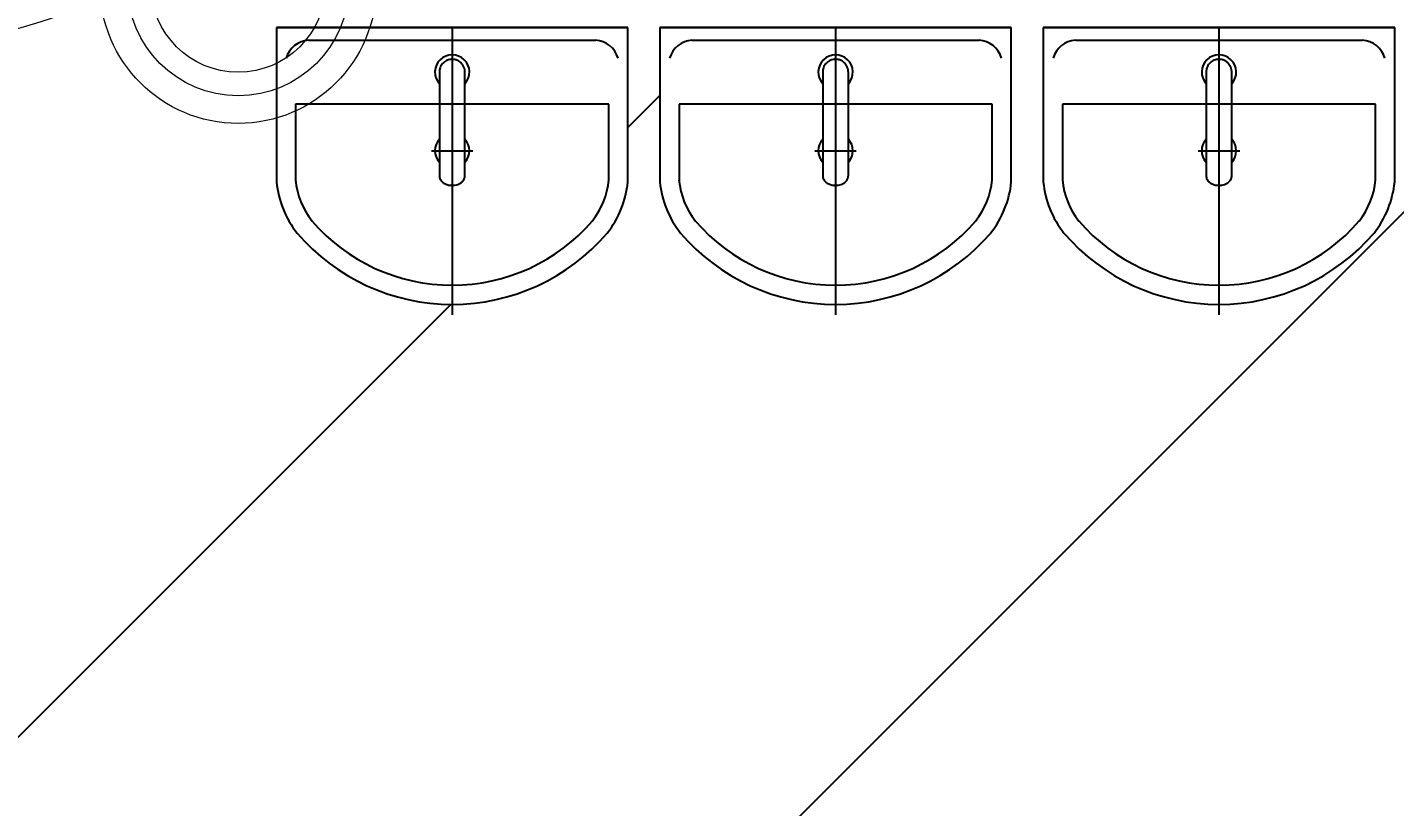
# Model space of a CAD drawing. Header units: millimetres. Extents: x 538266 to 1167394, y 114608 to 637157.
# Drawn here: x 843318 to 845458, y 175064 to 176283 of the extents above; entities that cross this region are included whole.
import ezdxf
from ezdxf.enums import TextEntityAlignment as Align

# ---------------------------------------------------------------- set-up
doc = ezdxf.new("R2010")
doc.units = ezdxf.units.MM
doc.layers.get('Defpoints').update_dxf_attribs({"color": 140})
doc.layers.add('АР_Area', color=5, linetype='Continuous', lineweight=5)
doc.layers.add('АР_Делит', color=120, linetype='Continuous', lineweight=0, plot=False)
doc.layers.add('ФВ-5', color=7, linetype='Continuous')
doc.styles.add('style1', font='ARIALN.TTF')

# ---------------------------------------------------------------- blocks, each defined once
blk = doc.blocks.new('MOK-МаркаПом_овал_ареал')
for p, q in [((-5.365, 6.138), (5.888, 6.138)), ((-2.75, -3), (2.75, -3))]:
    blk.add_line(p, q)
for centre, radius, start, end in [((-5.365, 0), 6.138, 90, 270), ((5.888, 0), 6.138, 270, 90), ((-7.411, 0), 7.161, 0, 0.001)]:
    blk.add_arc(centre, radius, start, end)
at = {"color": 0, "style": 'style1'}
blk.add_attdef('АР-ПОМЕЩЕНИЕ:НОМЕР', text='', height=3, dxfattribs=at).set_placement((0.261, 0), align=Align.MIDDLE)
at = {"layer": 'Defpoints', "color": 2, "style": 'style1'}
blk.add_attdef('АР-ПОМЕЩЕНИЕ:НАИМЕНОВАНИЕ', text='', height=1, dxfattribs=at).set_placement((-0.094, -4.814), align=Align.MIDDLE)
blk = doc.blocks.new('2_этаж')
at = {"color": 18, "true_color": 0x000000}
for p, q in [((687343.6, 176283.2), (687893.6, 176283.2)), ((687893.6, 176283.2), (687343.6, 176283.2)), ((687343.6, 176283.2), (687343.6, 176041.5)), ((687343.6, 176283.2), (687893.6, 176283.2)), ((687893.6, 176283.2), (687343.6, 176283.2)), ((687343.6, 176283.2), (687343.6, 176041.5)), ((687893.6, 176041.5), (687893.6, 176283.2)), ((687893.6, 176041.5), (687893.6, 176283.2)), ((687943.6, 176283.2), (688493.6, 176283.2)), ((688493.6, 176283.2), (687943.6, 176283.2)), ((687943.6, 176283.2), (687943.6, 176041.5)), ((687943.6, 176283.2), (688493.6, 176283.2)), ((688493.6, 176283.2), (687943.6, 176283.2)), ((687943.6, 176283.2), (687943.6, 176041.5)), ((688493.6, 176041.5), (688493.6, 176283.2)), ((688493.6, 176041.5), (688493.6, 176283.2)), ((688543.6, 176283.2), (689093.6, 176283.2)), ((689093.6, 176283.2), (688543.6, 176283.2)), ((688543.6, 176283.2), (688543.6, 176041.5)), ((688543.6, 176283.2), (689093.6, 176283.2)), ((689093.6, 176283.2), (688543.6, 176283.2)), ((688543.6, 176283.2), (688543.6, 176041.5)), ((689093.6, 176041.5), (689093.6, 176283.2)), ((689093.6, 176041.5), (689093.6, 176283.2)), ((687393.9, 176263.2), (687843.2, 176263.2)), ((687393.9, 176263.2), (687843.2, 176263.2)), ((687993.9, 176263.2), (688443.2, 176263.2)), ((687993.9, 176263.2), (688443.2, 176263.2)), ((688593.9, 176263.2), (689043.2, 176263.2)), ((688593.9, 176263.2), (689043.2, 176263.2)), ((687863.6, 176163.2), (687373.6, 176163.2)), ((687373.6, 176163.2), (687373.6, 176043)), ((687863.6, 176163.2), (687373.6, 176163.2)), ((687373.6, 176163.2), (687373.6, 176043)), ((687863.6, 176043), (687863.6, 176163.2)), ((687863.6, 176043), (687863.6, 176163.2)), ((688463.6, 176163.2), (687973.6, 176163.2)), ((687973.6, 176163.2), (687973.6, 176043)), ((688463.6, 176163.2), (687973.6, 176163.2)), ((687973.6, 176163.2), (687973.6, 176043)), ((688463.6, 176043), (688463.6, 176163.2)), ((688463.6, 176043), (688463.6, 176163.2)), ((689063.6, 176163.2), (688573.6, 176163.2)), ((688573.6, 176163.2), (688573.6, 176043)), ((689063.6, 176163.2), (688573.6, 176163.2)), ((688573.6, 176163.2), (688573.6, 176043)), ((689063.6, 176043), (689063.6, 176163.2)), ((689063.6, 176043), (689063.6, 176163.2))]:
    blk.add_line(p, q, dxfattribs=at)
for centre, radius, start, end in [((687396.9, 176223.7), 39.7, 94.3521, 163.119), ((687396.9, 176223.7), 39.7, 94.3521, 163.119), ((687840.2, 176223.7), 39.7, 16.881, 85.6479), ((687840.2, 176223.7), 39.7, 16.881, 85.6479), ((687996.9, 176223.7), 39.7, 94.3521, 163.119), ((687996.9, 176223.7), 39.7, 94.3521, 163.119), ((688440.2, 176223.7), 39.7, 16.881, 85.6479), ((688440.2, 176223.7), 39.7, 16.881, 85.6479), ((688596.9, 176223.7), 39.7, 94.3521, 163.119), ((688596.9, 176223.7), 39.7, 94.3521, 163.119), ((689040.2, 176223.7), 39.7, 16.881, 85.6479), ((689040.2, 176223.7), 39.7, 16.881, 85.6479), ((687618.6, 176213.2), 27, 317.7946, 222.2054), ((687618.6, 176213.2), 27, 317.7946, 222.2054), ((688218.6, 176213.2), 27, 317.7946, 222.2054), ((688218.6, 176213.2), 27, 317.7946, 222.2054), ((688818.6, 176213.2), 27, 317.7946, 222.2054), ((688818.6, 176213.2), 27, 317.7946, 222.2054), ((687618.6, 176090.2), 27, 137.7946, 222.2054), ((687618.6, 176090.2), 27, 137.7946, 222.2054), ((687618.6, 176090.2), 27, 317.7946, 42.2054), ((687618.6, 176090.2), 27, 317.7946, 42.2054), ((688218.6, 176090.2), 27, 137.7946, 222.2054), ((688218.6, 176090.2), 27, 137.7946, 222.2054), ((688218.6, 176090.2), 27, 317.7946, 42.2054), ((688218.6, 176090.2), 27, 317.7946, 42.2054), ((688818.6, 176090.2), 27, 137.7946, 222.2054), ((688818.6, 176090.2), 27, 137.7946, 222.2054), ((688818.6, 176090.2), 27, 317.7946, 42.2054), ((688818.6, 176090.2), 27, 317.7946, 42.2054), ((687496.5, 176056.5), 153.6, 185.6219, 218.2668), ((687496.5, 176056.5), 153.6, 185.6219, 218.2668), ((687496.5, 176056.5), 123.6, 185.6219, 218.2668), ((687496.5, 176056.5), 123.6, 185.6219, 218.2668), ((687740.7, 176056.5), 123.6, 321.7332, 354.3781), ((687740.7, 176056.5), 123.6, 321.7332, 354.3781), ((687740.7, 176056.5), 153.6, 321.7332, 354.3781), ((687740.7, 176056.5), 153.6, 321.7332, 354.3781), ((688096.5, 176056.5), 153.6, 185.6219, 218.2668), ((688096.5, 176056.5), 153.6, 185.6219, 218.2668), ((688096.5, 176056.5), 123.6, 185.6219, 218.2668), ((688096.5, 176056.5), 123.6, 185.6219, 218.2668), ((688340.7, 176056.5), 123.6, 321.7332, 354.3781), ((688340.7, 176056.5), 123.6, 321.7332, 354.3781), ((688340.7, 176056.5), 153.6, 321.7332, 354.3781), ((688340.7, 176056.5), 153.6, 321.7332, 354.3781), ((688696.5, 176056.5), 153.6, 185.6219, 218.2668), ((688696.5, 176056.5), 153.6, 185.6219, 218.2668), ((688696.5, 176056.5), 123.6, 185.6219, 218.2668), ((688696.5, 176056.5), 123.6, 185.6219, 218.2668), ((688940.7, 176056.5), 123.6, 321.7332, 354.3781), ((688940.7, 176056.5), 123.6, 321.7332, 354.3781), ((688940.7, 176056.5), 153.6, 321.7332, 354.3781), ((688940.7, 176056.5), 153.6, 321.7332, 354.3781), ((687618.6, 176169.4), 289.7, 220.7241, 319.2759), ((687618.6, 176169.4), 289.7, 220.7241, 319.2759), ((688218.6, 176169.4), 289.7, 220.7241, 319.2759), ((688218.6, 176169.4), 289.7, 220.7241, 319.2759), ((688818.6, 176169.4), 289.7, 220.7241, 319.2759), ((688818.6, 176169.4), 289.7, 220.7241, 319.2759), ((687618.6, 176169.4), 319.7, 220.5997, 319.4003), ((687618.6, 176169.4), 319.7, 220.5997, 319.4003), ((688218.6, 176169.4), 319.7, 220.5997, 319.4003), ((688218.6, 176169.4), 319.7, 220.5997, 319.4003), ((688818.6, 176169.4), 319.7, 220.5997, 319.4003), ((688818.6, 176169.4), 319.7, 220.5997, 319.4003)]:
    blk.add_arc(centre, radius, start, end, dxfattribs=at)
for points in [[(687638.6, 176050.9), (687638.6, 176050.1), (687638.5, 176049.3), (687638.1, 176047.6), (687637.9, 176046.8), (687637.1, 176045.2), (687636.7, 176044.4), (687635.3, 176042.6), (687634.3, 176041.5), (687632, 176039.7), (687630.7, 176038.9), (687628, 176037.6), (687626.6, 176037.1), (687623.7, 176036.4), (687622.3, 176036.2), (687620.1, 176036), (687619.4, 176035.9), (687618, 176035.9), (687617.3, 176036), (687615.8, 176036.1), (687615.1, 176036.1), (687612.6, 176036.5), (687610.9, 176037), (687607.5, 176038.3), (687605.9, 176039.2), (687603.3, 176041.1), (687602.2, 176042.1), (687600.5, 176044.3), (687599.8, 176045.5), (687598.9, 176047.8), (687598.7, 176048.9), (687598.6, 176050.1), (687598.6, 176050.2), (687598.6, 176050.5), (687598.6, 176050.5), (687598.6, 176050.7), (687598.6, 176050.8), (687598.6, 176050.9), (687598.6, 176050.9), (687598.6, 176050.9), (687598.6, 176051), (687598.6, 176051), (687598.6, 176051), (687598.6, 176051.1), (687598.6, 176051.1), (687598.6, 176051.3), (687598.6, 176051.4), (687598.6, 176051.6), (687598.6, 176051.8), (687598.6, 176052.3), (687598.6, 176052.7), (687598.6, 176053.7), (687598.6, 176054.4), (687598.6, 176056.6), (687598.6, 176058), (687598.6, 176062.4), (687598.6, 176065.4), (687598.6, 176074.5), (687598.6, 176080.8), (687598.6, 176100.6), (687598.6, 176114.7), (687598.6, 176133), (687598.6, 176136.2), (687598.6, 176145.9), (687598.6, 176152.6), (687598.6, 176173.1), (687598.6, 176187.4), (687598.6, 176205.5), (687598.6, 176208.5), (687598.6, 176211.8), (687598.6, 176212), (687598.6, 176212.3), (687598.6, 176212.5), (687598.6, 176212.7), (687598.6, 176212.8), (687598.6, 176213), (687598.6, 176213), (687598.6, 176213.1), (687598.6, 176213.2), (687598.6, 176213.2), (687598.6, 176213.2), (687598.6, 176213.3), (687598.6, 176213.3), (687598.6, 176213.3), (687598.6, 176213.3), (687598.6, 176213.3), (687598.6, 176213.3), (687598.6, 176213.4), (687598.6, 176213.4), (687598.6, 176213.5), (687598.6, 176213.6), (687598.6, 176213.8), (687598.6, 176213.9), (687598.6, 176214.3), (687598.6, 176214.6), (687598.7, 176215.5), (687598.8, 176216), (687599, 176217.7), (687599.3, 176218.9), (687600.2, 176221.2), (687600.7, 176222.3), (687602, 176224.5), (687602.7, 176225.5), (687604.4, 176227.4), (687605.4, 176228.3), (687607.4, 176229.9), (687608.5, 176230.6), (687610.7, 176231.7), (687611.8, 176232.1), (687614.2, 176232.8), (687615.3, 176233), (687617.1, 176233.2), (687617.7, 176233.2), (687618.6, 176233.2), (687619, 176233.2), (687619.7, 176233.2), (687620.1, 176233.2), (687621.3, 176233.1), (687622, 176233), (687624.3, 176232.5), (687625.8, 176232), (687628.6, 176230.6), (687630, 176229.7), (687632.5, 176227.7), (687633.7, 176226.5), (687635.6, 176223.9), (687636.4, 176222.5), (687637.6, 176219.6), (687638, 176218.1), (687638.3, 176216.4), (687638.4, 176216.1), (687638.5, 176215.4), (687638.5, 176214.9), (687638.5, 176214.4), (687638.5, 176214.3), (687638.6, 176213.9), (687638.6, 176213.7), (687638.6, 176213.4), (687638.6, 176213.3), (687638.6, 176213.2), (687638.6, 176213.2), (687638.6, 176213.2), (687638.6, 176213.2), (687638.6, 176213.2), (687638.6, 176213.2), (687638.6, 176213.1), (687638.6, 176213.1), (687638.6, 176212.9), (687638.6, 176212.8), (687638.6, 176212.6), (687638.6, 176212.4), (687638.6, 176211.9), (687638.6, 176211.6), (687638.6, 176210.6), (687638.6, 176209.9), (687638.6, 176207.9), (687638.6, 176206.5), (687638.6, 176202.5), (687638.6, 176199.9), (687638.6, 176192), (687638.6, 176186.8), (687638.6, 176171.6), (687638.6, 176161.7), (687638.6, 176133.3), (687638.6, 176115.7), (687638.6, 176081.7), (687638.6, 176065.5), (687638.6, 176050.9)], [(687638.6, 176050.9), (687638.6, 176050.1), (687638.5, 176049.3), (687638.1, 176047.6), (687637.9, 176046.8), (687637.1, 176045.2), (687636.7, 176044.4), (687635.3, 176042.6), (687634.3, 176041.5), (687632, 176039.7), (687630.7, 176038.9), (687628, 176037.6), (687626.6, 176037.1), (687623.7, 176036.4), (687622.3, 176036.2), (687620.1, 176036), (687619.4, 176035.9), (687618, 176035.9), (687617.3, 176036), (687615.8, 176036.1), (687615.1, 176036.1), (687612.6, 176036.5), (687610.9, 176037), (687607.5, 176038.3), (687605.9, 176039.2), (687603.3, 176041.1), (687602.2, 176042.1), (687600.5, 176044.3), (687599.8, 176045.5), (687598.9, 176047.8), (687598.7, 176048.9), (687598.6, 176050.1), (687598.6, 176050.2), (687598.6, 176050.5), (687598.6, 176050.5), (687598.6, 176050.7), (687598.6, 176050.8), (687598.6, 176050.9), (687598.6, 176050.9), (687598.6, 176050.9), (687598.6, 176051), (687598.6, 176051), (687598.6, 176051), (687598.6, 176051.1), (687598.6, 176051.1), (687598.6, 176051.3), (687598.6, 176051.4), (687598.6, 176051.6), (687598.6, 176051.8), (687598.6, 176052.3), (687598.6, 176052.7), (687598.6, 176053.7), (687598.6, 176054.4), (687598.6, 176056.6), (687598.6, 176058), (687598.6, 176062.4), (687598.6, 176065.4), (687598.6, 176074.5), (687598.6, 176080.8), (687598.6, 176100.6), (687598.6, 176114.7), (687598.6, 176133), (687598.6, 176136.2), (687598.6, 176145.9), (687598.6, 176152.6), (687598.6, 176173.1), (687598.6, 176187.4), (687598.6, 176205.5), (687598.6, 176208.5), (687598.6, 176211.8), (687598.6, 176212), (687598.6, 176212.3), (687598.6, 176212.5), (687598.6, 176212.7), (687598.6, 176212.8), (687598.6, 176213), (687598.6, 176213), (687598.6, 176213.1), (687598.6, 176213.2), (687598.6, 176213.2), (687598.6, 176213.2), (687598.6, 176213.3), (687598.6, 176213.3), (687598.6, 176213.3), (687598.6, 176213.3), (687598.6, 176213.3), (687598.6, 176213.3), (687598.6, 176213.4), (687598.6, 176213.4), (687598.6, 176213.5), (687598.6, 176213.6), (687598.6, 176213.8), (687598.6, 176213.9), (687598.6, 176214.3), (687598.6, 176214.6), (687598.7, 176215.5), (687598.8, 176216), (687599, 176217.7), (687599.3, 176218.9), (687600.2, 176221.2), (687600.7, 176222.3), (687602, 176224.5), (687602.7, 176225.5), (687604.4, 176227.4), (687605.4, 176228.3), (687607.4, 176229.9), (687608.5, 176230.6), (687610.7, 176231.7), (687611.8, 176232.1), (687614.2, 176232.8), (687615.3, 176233), (687617.1, 176233.2), (687617.7, 176233.2), (687618.6, 176233.2), (687619, 176233.2), (687619.7, 176233.2), (687620.1, 176233.2), (687621.3, 176233.1), (687622, 176233), (687624.3, 176232.5), (687625.8, 176232), (687628.6, 176230.6), (687630, 176229.7), (687632.5, 176227.7), (687633.7, 176226.5), (687635.6, 176223.9), (687636.4, 176222.5), (687637.6, 176219.6), (687638, 176218.1), (687638.3, 176216.4), (687638.4, 176216.1), (687638.5, 176215.4), (687638.5, 176214.9), (687638.5, 176214.4), (687638.5, 176214.3), (687638.6, 176213.9), (687638.6, 176213.7), (687638.6, 176213.4), (687638.6, 176213.3), (687638.6, 176213.2), (687638.6, 176213.2), (687638.6, 176213.2), (687638.6, 176213.2), (687638.6, 176213.2), (687638.6, 176213.2), (687638.6, 176213.1), (687638.6, 176213.1), (687638.6, 176212.9), (687638.6, 176212.8), (687638.6, 176212.6), (687638.6, 176212.4), (687638.6, 176211.9), (687638.6, 176211.6), (687638.6, 176210.6), (687638.6, 176209.9), (687638.6, 176207.9), (687638.6, 176206.5), (687638.6, 176202.5), (687638.6, 176199.9), (687638.6, 176192), (687638.6, 176186.8), (687638.6, 176171.6), (687638.6, 176161.7), (687638.6, 176133.3), (687638.6, 176115.7), (687638.6, 176081.7), (687638.6, 176065.5), (687638.6, 176050.9)], [(688238.6, 176050.9), (688238.6, 176050.1), (688238.5, 176049.3), (688238.1, 176047.7), (688237.9, 176046.8), (688237.1, 176045.2), (688236.7, 176044.5), (688235.3, 176042.6), (688234.3, 176041.5), (688232, 176039.7), (688230.7, 176038.9), (688228, 176037.6), (688226.6, 176037.1), (688223.7, 176036.4), (688222.3, 176036.2), (688220.1, 176036), (688219.4, 176035.9), (688218, 176035.9), (688217.3, 176036), (688215.8, 176036.1), (688215.1, 176036.2), (688212.6, 176036.5), (688210.9, 176037), (688207.5, 176038.3), (688205.9, 176039.2), (688203.3, 176041.1), (688202.2, 176042.1), (688200.5, 176044.3), (688199.8, 176045.5), (688198.9, 176047.8), (688198.7, 176048.9), (688198.6, 176050.1), (688198.6, 176050.2), (688198.6, 176050.5), (688198.6, 176050.5), (688198.6, 176050.7), (688198.6, 176050.8), (688198.6, 176050.9), (688198.6, 176050.9), (688198.6, 176050.9), (688198.6, 176051), (688198.6, 176051), (688198.6, 176051), (688198.6, 176051.1), (688198.6, 176051.1), (688198.6, 176051.3), (688198.6, 176051.4), (688198.6, 176051.6), (688198.6, 176051.8), (688198.6, 176052.3), (688198.6, 176052.7), (688198.6, 176053.7), (688198.6, 176054.4), (688198.6, 176056.6), (688198.6, 176058), (688198.6, 176062.4), (688198.6, 176065.4), (688198.6, 176074.5), (688198.6, 176080.9), (688198.6, 176100.6), (688198.6, 176114.7), (688198.6, 176133), (688198.6, 176136.2), (688198.6, 176145.9), (688198.6, 176152.6), (688198.6, 176173.1), (688198.6, 176187.4), (688198.6, 176205.5), (688198.6, 176208.5), (688198.6, 176211.8), (688198.6, 176212), (688198.6, 176212.3), (688198.6, 176212.5), (688198.6, 176212.7), (688198.6, 176212.8), (688198.6, 176213), (688198.6, 176213.1), (688198.6, 176213.1), (688198.6, 176213.2), (688198.6, 176213.2), (688198.6, 176213.2), (688198.6, 176213.3), (688198.6, 176213.3), (688198.6, 176213.3), (688198.6, 176213.3), (688198.6, 176213.3), (688198.6, 176213.3), (688198.6, 176213.4), (688198.6, 176213.4), (688198.6, 176213.5), (688198.6, 176213.6), (688198.6, 176213.8), (688198.6, 176213.9), (688198.6, 176214.3), (688198.6, 176214.6), (688198.7, 176215.5), (688198.8, 176216), (688199, 176217.7), (688199.3, 176218.9), (688200.2, 176221.2), (688200.7, 176222.3), (688202, 176224.5), (688202.7, 176225.5), (688204.4, 176227.5), (688205.4, 176228.3), (688207.4, 176229.9), (688208.5, 176230.6), (688210.7, 176231.7), (688211.8, 176232.1), (688214.2, 176232.8), (688215.3, 176233), (688217.1, 176233.2), (688217.7, 176233.2), (688218.6, 176233.3), (688219, 176233.2), (688219.7, 176233.2), (688220.1, 176233.2), (688221.3, 176233.1), (688222, 176233), (688224.3, 176232.5), (688225.8, 176232), (688228.6, 176230.6), (688230, 176229.7), (688232.5, 176227.7), (688233.7, 176226.5), (688235.6, 176223.9), (688236.4, 176222.5), (688237.6, 176219.6), (688238, 176218.1), (688238.3, 176216.4), (688238.4, 176216.1), (688238.5, 176215.4), (688238.5, 176214.9), (688238.5, 176214.4), (688238.5, 176214.3), (688238.6, 176213.9), (688238.6, 176213.7), (688238.6, 176213.4), (688238.6, 176213.3), (688238.6, 176213.3), (688238.6, 176213.3), (688238.6, 176213.2), (688238.6, 176213.2), (688238.6, 176213.2), (688238.6, 176213.2), (688238.6, 176213.1), (688238.6, 176213.1), (688238.6, 176212.9), (688238.6, 176212.9), (688238.6, 176212.6), (688238.6, 176212.4), (688238.6, 176211.9), (688238.6, 176211.6), (688238.6, 176210.6), (688238.6, 176209.9), (688238.6, 176207.9), (688238.6, 176206.5), (688238.6, 176202.5), (688238.6, 176199.9), (688238.6, 176192), (688238.6, 176186.8), (688238.6, 176171.6), (688238.6, 176161.8), (688238.6, 176133.3), (688238.6, 176115.7), (688238.6, 176081.7), (688238.6, 176065.5), (688238.6, 176050.9)], [(688238.6, 176050.9), (688238.6, 176050.1), (688238.5, 176049.3), (688238.1, 176047.7), (688237.9, 176046.8), (688237.1, 176045.2), (688236.7, 176044.5), (688235.3, 176042.6), (688234.3, 176041.5), (688232, 176039.7), (688230.7, 176038.9), (688228, 176037.6), (688226.6, 176037.1), (688223.7, 176036.4), (688222.3, 176036.2), (688220.1, 176036), (688219.4, 176035.9), (688218, 176035.9), (688217.3, 176036), (688215.8, 176036.1), (688215.1, 176036.2), (688212.6, 176036.5), (688210.9, 176037), (688207.5, 176038.3), (688205.9, 176039.2), (688203.3, 176041.1), (688202.2, 176042.1), (688200.5, 176044.3), (688199.8, 176045.5), (688198.9, 176047.8), (688198.7, 176048.9), (688198.6, 176050.1), (688198.6, 176050.2), (688198.6, 176050.5), (688198.6, 176050.5), (688198.6, 176050.7), (688198.6, 176050.8), (688198.6, 176050.9), (688198.6, 176050.9), (688198.6, 176050.9), (688198.6, 176051), (688198.6, 176051), (688198.6, 176051), (688198.6, 176051.1), (688198.6, 176051.1), (688198.6, 176051.3), (688198.6, 176051.4), (688198.6, 176051.6), (688198.6, 176051.8), (688198.6, 176052.3), (688198.6, 176052.7), (688198.6, 176053.7), (688198.6, 176054.4), (688198.6, 176056.6), (688198.6, 176058), (688198.6, 176062.4), (688198.6, 176065.4), (688198.6, 176074.5), (688198.6, 176080.9), (688198.6, 176100.6), (688198.6, 176114.7), (688198.6, 176133), (688198.6, 176136.2), (688198.6, 176145.9), (688198.6, 176152.6), (688198.6, 176173.1), (688198.6, 176187.4), (688198.6, 176205.5), (688198.6, 176208.5), (688198.6, 176211.8), (688198.6, 176212), (688198.6, 176212.3), (688198.6, 176212.5), (688198.6, 176212.7), (688198.6, 176212.8), (688198.6, 176213), (688198.6, 176213.1), (688198.6, 176213.1), (688198.6, 176213.2), (688198.6, 176213.2), (688198.6, 176213.2), (688198.6, 176213.3), (688198.6, 176213.3), (688198.6, 176213.3), (688198.6, 176213.3), (688198.6, 176213.3), (688198.6, 176213.3), (688198.6, 176213.4), (688198.6, 176213.4), (688198.6, 176213.5), (688198.6, 176213.6), (688198.6, 176213.8), (688198.6, 176213.9), (688198.6, 176214.3), (688198.6, 176214.6), (688198.7, 176215.5), (688198.8, 176216), (688199, 176217.7), (688199.3, 176218.9), (688200.2, 176221.2), (688200.7, 176222.3), (688202, 176224.5), (688202.7, 176225.5), (688204.4, 176227.5), (688205.4, 176228.3), (688207.4, 176229.9), (688208.5, 176230.6), (688210.7, 176231.7), (688211.8, 176232.1), (688214.2, 176232.8), (688215.3, 176233), (688217.1, 176233.2), (688217.7, 176233.2), (688218.6, 176233.3), (688219, 176233.2), (688219.7, 176233.2), (688220.1, 176233.2), (688221.3, 176233.1), (688222, 176233), (688224.3, 176232.5), (688225.8, 176232), (688228.6, 176230.6), (688230, 176229.7), (688232.5, 176227.7), (688233.7, 176226.5), (688235.6, 176223.9), (688236.4, 176222.5), (688237.6, 176219.6), (688238, 176218.1), (688238.3, 176216.4), (688238.4, 176216.1), (688238.5, 176215.4), (688238.5, 176214.9), (688238.5, 176214.4), (688238.5, 176214.3), (688238.6, 176213.9), (688238.6, 176213.7), (688238.6, 176213.4), (688238.6, 176213.3), (688238.6, 176213.3), (688238.6, 176213.3), (688238.6, 176213.2), (688238.6, 176213.2), (688238.6, 176213.2), (688238.6, 176213.2), (688238.6, 176213.1), (688238.6, 176213.1), (688238.6, 176212.9), (688238.6, 176212.9), (688238.6, 176212.6), (688238.6, 176212.4), (688238.6, 176211.9), (688238.6, 176211.6), (688238.6, 176210.6), (688238.6, 176209.9), (688238.6, 176207.9), (688238.6, 176206.5), (688238.6, 176202.5), (688238.6, 176199.9), (688238.6, 176192), (688238.6, 176186.8), (688238.6, 176171.6), (688238.6, 176161.8), (688238.6, 176133.3), (688238.6, 176115.7), (688238.6, 176081.7), (688238.6, 176065.5), (688238.6, 176050.9)], [(688838.6, 176050.9), (688838.6, 176050.1), (688838.5, 176049.3), (688838.1, 176047.7), (688837.9, 176046.8), (688837.1, 176045.2), (688836.7, 176044.5), (688835.3, 176042.6), (688834.3, 176041.5), (688832, 176039.7), (688830.7, 176038.9), (688828, 176037.6), (688826.6, 176037.1), (688823.7, 176036.4), (688822.3, 176036.2), (688820.1, 176036), (688819.4, 176035.9), (688818, 176035.9), (688817.3, 176036), (688815.8, 176036.1), (688815.1, 176036.2), (688812.6, 176036.5), (688810.9, 176037), (688807.5, 176038.3), (688805.9, 176039.2), (688803.3, 176041.1), (688802.2, 176042.1), (688800.5, 176044.3), (688799.8, 176045.5), (688798.9, 176047.8), (688798.7, 176048.9), (688798.6, 176050.1), (688798.6, 176050.2), (688798.6, 176050.5), (688798.6, 176050.5), (688798.6, 176050.7), (688798.6, 176050.8), (688798.6, 176050.9), (688798.6, 176050.9), (688798.6, 176050.9), (688798.6, 176051), (688798.6, 176051), (688798.6, 176051), (688798.6, 176051.1), (688798.6, 176051.1), (688798.6, 176051.3), (688798.6, 176051.4), (688798.6, 176051.6), (688798.6, 176051.8), (688798.6, 176052.3), (688798.6, 176052.7), (688798.6, 176053.7), (688798.6, 176054.4), (688798.6, 176056.6), (688798.6, 176058), (688798.6, 176062.4), (688798.6, 176065.4), (688798.6, 176074.5), (688798.6, 176080.9), (688798.6, 176100.6), (688798.6, 176114.7), (688798.6, 176133), (688798.6, 176136.2), (688798.6, 176145.9), (688798.6, 176152.6), (688798.6, 176173.1), (688798.6, 176187.4), (688798.6, 176205.5), (688798.6, 176208.5), (688798.6, 176211.8), (688798.6, 176212), (688798.6, 176212.3), (688798.6, 176212.5), (688798.6, 176212.7), (688798.6, 176212.8), (688798.6, 176213), (688798.6, 176213.1), (688798.6, 176213.1), (688798.6, 176213.2), (688798.6, 176213.2), (688798.6, 176213.2), (688798.6, 176213.3), (688798.6, 176213.3), (688798.6, 176213.3), (688798.6, 176213.3), (688798.6, 176213.3), (688798.6, 176213.3), (688798.6, 176213.4), (688798.6, 176213.4), (688798.6, 176213.5), (688798.6, 176213.6), (688798.6, 176213.8), (688798.6, 176213.9), (688798.6, 176214.3), (688798.6, 176214.6), (688798.7, 176215.5), (688798.8, 176216), (688799, 176217.7), (688799.3, 176218.9), (688800.2, 176221.2), (688800.7, 176222.3), (688802, 176224.5), (688802.7, 176225.5), (688804.4, 176227.5), (688805.4, 176228.3), (688807.4, 176229.9), (688808.5, 176230.6), (688810.7, 176231.7), (688811.8, 176232.1), (688814.2, 176232.8), (688815.3, 176233), (688817.1, 176233.2), (688817.7, 176233.2), (688818.6, 176233.3), (688819, 176233.2), (688819.7, 176233.2), (688820.1, 176233.2), (688821.3, 176233.1), (688822, 176233), (688824.3, 176232.5), (688825.8, 176232), (688828.6, 176230.6), (688830, 176229.7), (688832.5, 176227.7), (688833.7, 176226.5), (688835.6, 176223.9), (688836.4, 176222.5), (688837.6, 176219.6), (688838, 176218.1), (688838.3, 176216.4), (688838.4, 176216.1), (688838.5, 176215.4), (688838.5, 176214.9), (688838.5, 176214.4), (688838.5, 176214.3), (688838.6, 176213.9), (688838.6, 176213.7), (688838.6, 176213.4), (688838.6, 176213.3), (688838.6, 176213.3), (688838.6, 176213.3), (688838.6, 176213.2), (688838.6, 176213.2), (688838.6, 176213.2), (688838.6, 176213.2), (688838.6, 176213.1), (688838.6, 176213.1), (688838.6, 176212.9), (688838.6, 176212.9), (688838.6, 176212.6), (688838.6, 176212.4), (688838.6, 176211.9), (688838.6, 176211.6), (688838.6, 176210.6), (688838.6, 176209.9), (688838.6, 176207.9), (688838.6, 176206.5), (688838.6, 176202.5), (688838.6, 176199.9), (688838.6, 176192), (688838.6, 176186.8), (688838.6, 176171.6), (688838.6, 176161.8), (688838.6, 176133.3), (688838.6, 176115.7), (688838.6, 176081.7), (688838.6, 176065.5), (688838.6, 176050.9)], [(688838.6, 176050.9), (688838.6, 176050.1), (688838.5, 176049.3), (688838.1, 176047.7), (688837.9, 176046.8), (688837.1, 176045.2), (688836.7, 176044.5), (688835.3, 176042.6), (688834.3, 176041.5), (688832, 176039.7), (688830.7, 176038.9), (688828, 176037.6), (688826.6, 176037.1), (688823.7, 176036.4), (688822.3, 176036.2), (688820.1, 176036), (688819.4, 176035.9), (688818, 176035.9), (688817.3, 176036), (688815.8, 176036.1), (688815.1, 176036.2), (688812.6, 176036.5), (688810.9, 176037), (688807.5, 176038.3), (688805.9, 176039.2), (688803.3, 176041.1), (688802.2, 176042.1), (688800.5, 176044.3), (688799.8, 176045.5), (688798.9, 176047.8), (688798.7, 176048.9), (688798.6, 176050.1), (688798.6, 176050.2), (688798.6, 176050.5), (688798.6, 176050.5), (688798.6, 176050.7), (688798.6, 176050.8), (688798.6, 176050.9), (688798.6, 176050.9), (688798.6, 176050.9), (688798.6, 176051), (688798.6, 176051), (688798.6, 176051), (688798.6, 176051.1), (688798.6, 176051.1), (688798.6, 176051.3), (688798.6, 176051.4), (688798.6, 176051.6), (688798.6, 176051.8), (688798.6, 176052.3), (688798.6, 176052.7), (688798.6, 176053.7), (688798.6, 176054.4), (688798.6, 176056.6), (688798.6, 176058), (688798.6, 176062.4), (688798.6, 176065.4), (688798.6, 176074.5), (688798.6, 176080.9), (688798.6, 176100.6), (688798.6, 176114.7), (688798.6, 176133), (688798.6, 176136.2), (688798.6, 176145.9), (688798.6, 176152.6), (688798.6, 176173.1), (688798.6, 176187.4), (688798.6, 176205.5), (688798.6, 176208.5), (688798.6, 176211.8), (688798.6, 176212), (688798.6, 176212.3), (688798.6, 176212.5), (688798.6, 176212.7), (688798.6, 176212.8), (688798.6, 176213), (688798.6, 176213.1), (688798.6, 176213.1), (688798.6, 176213.2), (688798.6, 176213.2), (688798.6, 176213.2), (688798.6, 176213.3), (688798.6, 176213.3), (688798.6, 176213.3), (688798.6, 176213.3), (688798.6, 176213.3), (688798.6, 176213.3), (688798.6, 176213.4), (688798.6, 176213.4), (688798.6, 176213.5), (688798.6, 176213.6), (688798.6, 176213.8), (688798.6, 176213.9), (688798.6, 176214.3), (688798.6, 176214.6), (688798.7, 176215.5), (688798.8, 176216), (688799, 176217.7), (688799.3, 176218.9), (688800.2, 176221.2), (688800.7, 176222.3), (688802, 176224.5), (688802.7, 176225.5), (688804.4, 176227.5), (688805.4, 176228.3), (688807.4, 176229.9), (688808.5, 176230.6), (688810.7, 176231.7), (688811.8, 176232.1), (688814.2, 176232.8), (688815.3, 176233), (688817.1, 176233.2), (688817.7, 176233.2), (688818.6, 176233.3), (688819, 176233.2), (688819.7, 176233.2), (688820.1, 176233.2), (688821.3, 176233.1), (688822, 176233), (688824.3, 176232.5), (688825.8, 176232), (688828.6, 176230.6), (688830, 176229.7), (688832.5, 176227.7), (688833.7, 176226.5), (688835.6, 176223.9), (688836.4, 176222.5), (688837.6, 176219.6), (688838, 176218.1), (688838.3, 176216.4), (688838.4, 176216.1), (688838.5, 176215.4), (688838.5, 176214.9), (688838.5, 176214.4), (688838.5, 176214.3), (688838.6, 176213.9), (688838.6, 176213.7), (688838.6, 176213.4), (688838.6, 176213.3), (688838.6, 176213.3), (688838.6, 176213.3), (688838.6, 176213.2), (688838.6, 176213.2), (688838.6, 176213.2), (688838.6, 176213.2), (688838.6, 176213.1), (688838.6, 176213.1), (688838.6, 176212.9), (688838.6, 176212.9), (688838.6, 176212.6), (688838.6, 176212.4), (688838.6, 176211.9), (688838.6, 176211.6), (688838.6, 176210.6), (688838.6, 176209.9), (688838.6, 176207.9), (688838.6, 176206.5), (688838.6, 176202.5), (688838.6, 176199.9), (688838.6, 176192), (688838.6, 176186.8), (688838.6, 176171.6), (688838.6, 176161.8), (688838.6, 176133.3), (688838.6, 176115.7), (688838.6, 176081.7), (688838.6, 176065.5), (688838.6, 176050.9)]]:
    blk.add_open_spline(points, degree=3, knots=[0, 0, 0, 0, 0.153365, 0.153365, 0.30673, 0.30673, 0.460095, 0.460095, 0.703256, 0.703256, 0.946417, 0.946417, 1.189578, 1.189578, 1.432739, 1.432739, 1.565545, 1.565545, 1.691125, 1.691125, 1.816705, 1.816705, 2.111192, 2.111192, 2.405679, 2.405679, 2.645118, 2.645118, 2.884557, 2.884557, 3.077844, 3.077844, 3.107789, 3.107789, 3.118001, 3.118001, 3.138423, 3.138423, 3.141442, 3.141442, 3.141976, 3.141976, 3.142511, 3.142511, 3.143579, 3.143579, 3.145716, 3.145716, 3.14999, 3.14999, 3.158538, 3.158538, 3.175635, 3.175635, 3.209827, 3.209827, 3.278213, 3.278213, 3.414983, 3.414983, 3.688524, 3.688524, 3.745517, 3.745517, 3.859502, 3.859502, 4.087472, 4.087472, 4.133346, 4.133346, 4.136438, 4.136438, 4.138418, 4.138418, 4.140015, 4.140015, 4.140937, 4.140937, 4.141313, 4.141313, 4.141684, 4.141684, 4.142394, 4.142394, 4.143815, 4.143815, 4.146658, 4.146658, 4.152342, 4.152342, 4.163711, 4.163711, 4.186448, 4.186448, 4.231923, 4.231923, 4.322872, 4.322872, 4.504772, 4.504772, 4.686671, 4.686671, 4.86857, 4.86857, 5.05047, 5.05047, 5.232369, 5.232369, 5.414268, 5.414268, 5.596168, 5.596168, 5.695139, 5.695139, 5.756437, 5.756437, 5.817734, 5.817734, 5.940329, 5.940329, 6.172478, 6.172478, 6.404627, 6.404627, 6.636776, 6.636776, 6.868925, 6.868925, 7.101074, 7.101074, 7.139346, 7.139346, 7.215891, 7.215891, 7.233819, 7.233819, 7.269676, 7.269676, 7.283061, 7.283061, 7.283218, 7.283218, 7.283375, 7.283375, 7.28369, 7.28369, 7.28432, 7.28432, 7.285579, 7.285579, 7.288098, 7.288098, 7.293136, 7.293136, 7.303211, 7.303211, 7.323361, 7.323361, 7.363661, 7.363661, 7.444261, 7.444261, 7.605462, 7.605462, 7.927863, 7.927863, 8.283185, 8.283185, 8.283185, 8.283185], dxfattribs=at)
at = {"layer": 'Defpoints', "color": 18, "true_color": 0x000000}
for p, q in [((687618.6, 176283.2), (687618.6, 175833.2)), ((687618.6, 176283.2), (687618.6, 175833.2)), ((688218.6, 176283.2), (688218.6, 175833.2)), ((688218.6, 176283.2), (688218.6, 175833.2)), ((688818.6, 176283.2), (688818.6, 175833.2)), ((688818.6, 176283.2), (688818.6, 175833.2)), ((687586.2, 176090.2), (687651, 176090.2)), ((687586.2, 176090.2), (687651, 176090.2)), ((688186.2, 176090.2), (688251, 176090.2)), ((688186.2, 176090.2), (688251, 176090.2)), ((688786.2, 176090.2), (688851, 176090.2)), ((688786.2, 176090.2), (688851, 176090.2))]:
    blk.add_line(p, q, dxfattribs=at)
at = {"layer": 'АР_Делит', "color": 18, "true_color": 0x000000}
for radius in [216.3, 173, 136.2]:
    blk.add_circle((687283.7, 176349.2), radius, dxfattribs=at)
at = {"layer": 'АР_Area', "color": 18, "linetype": 'Continuous', "lineweight": 15, "true_color": 0x000000}
ref = blk.add_blockref('MOK-МаркаПом_овал_ареал', (686350.2, 176758.5), dxfattribs=dict(at, xscale=80, yscale=80, zscale=80))
ref.add_attrib('АР-ПОМЕЩЕНИЕ:НОМЕР', '2.162', dxfattribs={"layer": '0', "color": 0, "height": 280, "style": 'style1'}).set_placement((686350.2, 176758.5), align=Align.MIDDLE)
ref.add_attrib('АР-ПОМЕЩЕНИЕ:НАИМЕНОВАНИЕ', 'ПУИ', dxfattribs={"layer": 'Defpoints', "color": 2, "height": 80, "style": 'style1'}).set_placement((686342.7, 176373.4), align=Align.MIDDLE)
at = {"layer": 'Defpoints', "color": 18, "true_color": 0x000000, "style": 'style1'}
for p in [(677970.6, 219836.4), (678101.2, 211681.4)]:
    blk.add_attdef('АР-ПОМЕЩЕНИЕ:НАИМЕНОВАНИЕ', text='', height=100, dxfattribs=at).set_placement(p, align=Align.MIDDLE)

msp = doc.modelspace()

# ---------------------------------------------------------------- hatches: boundary and pattern name
at = {"layer": 'ФВ-5'}
h = msp.add_hatch(dxfattribs=at)
h.set_pattern_fill('ANSI31', color=3, scale=300)
h.paths.add_polyline_path([(841427.8, 183313.2), (841427.8, 183503.2), (841437.8, 183723.2), (842637.8, 183723.2), (842637.8, 183723.2), (845387.7, 183723.2, -0.582884), (845764.2, 183723.2), (849217.8, 183723.2), (849217.8, 183893.6, -0.245742), (849124.9, 184071.3, -0.27475), (849237.8, 184261.4), (849237.8, 187413.2), (849217.8, 187413.2), (849217.8, 188313.2), (849225.2, 189372.6, -0.256612), (849124.9, 189555.2, -0.27475), (849237.8, 189745.2), (849237.8, 189788.2), (845957.8, 189788.2), (845957.8, 190688.2), (845957.8, 190938.2), (843957.8, 190938.2), (843957.8, 190688.2), (843182.8, 190688.2), (843182.8, 187833.2), (843457.8, 187356.9), (843436.2, 187344.4), (843435.9, 187344.9, -0.120105), (843182.8, 187283.2), (843182.8, 187113.2), (843457.8, 186636.9), (843436.2, 186624.4), (843435.9, 186624.9, -0.120105), (843182.8, 186563.2), (843182.8, 186538.2), (843182.8, 186188.2), (842262.8, 186188.2), (838817.8, 186188.2), (838817.8, 185768.2), (837147.8, 185768.2), (837147.8, 185313.2), (837147.8, 183863.2, -1), (837747.8, 183863.2, -1), (837147.8, 183863.2), (837147.8, 182559.6, -0.270169), (837257.6, 182371.3, -0.270169), (837147.8, 182183.1), (837147.8, 182013.2), (837147.8, 181113.2), (837147.8, 177613.2), (837147.8, 176413.2), (837147.8, 176343.4, -0.270169), (837257.6, 176155.2, -0.270169), (837147.8, 175966.9), (837147.8, 174372.6, -0.877544), (837737.7, 174295.3, -0.877544), (837147.8, 174218), (837147.8, 173359.6, -0.270169), (837257.6, 173171.3, -0.270169), (837147.8, 172983.1), (837147.8, 172713.2), (837147.8, 171813.2), (837147.8, 168313.2), (837147.8, 167113.2), (837147.8, 167043.4, -0.270169), (837257.6, 166855.2, -0.270169), (837147.8, 166666.9), (837155.3, 164966.3, -1), (837755.3, 164966.3, -1), (837155.3, 164966.3), (837148.9, 164059, -0.268686), (837257.6, 163871.3, -0.270169), (837147.8, 163683.1), (837147.8, 163413.2), (837147.8, 162513.2), (837147.8, 161933.2), (837667.8, 161933.2), (837667.8, 161519.9), (838087.5, 161519.9), (838087.5, 161408.3, -0.387495), (838359.5, 161303.2), (840056.2, 161303.2, -0.387495), (840328.2, 161408.3), (840328.2, 161519.9), (840747.8, 161519.9), (840747.8, 161303.2), (840907.8, 161303.2), (840907.8, 161933.2), (840907.8, 163803.2), (841427.8, 163803.2), (841427.8, 164713.2), (841427.8, 165913.2), (841427.8, 165983.1, -0.270169), (841318.1, 166171.3, -0.270169), (841427.8, 166359.6), (841427.8, 168966.9, -0.270169), (841318.1, 169155.2, -0.270169), (841427.8, 169343.4), (841427.8, 169713.2), (841427.8, 170613.2), (841427.8, 172613.2), (841427.8, 172638.2, -0.120105), (841174.8, 172699.9), (841174.5, 172699.4), (841152.8, 172711.9), (841427.8, 173188.2), (841427.8, 173438.2, -0.120105), (841174.8, 173499.9), (841174.5, 173499.4), (841152.8, 173511.9), (841427.8, 173988.2), (841427.8, 174163.2), (841427.8, 175063.2), (841427.8, 176373.2), (841427.8, 176563.2), (841427.8, 177863.2), (841427.8, 178438), (841207.8, 178438), (841207.8, 178728), (841427.8, 178728), (841427.8, 178863.2), (841427.8, 179963.2), (841427.8, 179964.2), (841427.8, 180863.2), (841427.8, 180863.2)])
at = {"layer": 'ФВ-5', "true_color": 0xf26722}
h = msp.add_hatch(dxfattribs=at)
h.set_pattern_fill('ANSI31', color=30, scale=300)
h.paths.add_polyline_path([(849217.8, 183143.2), (847368, 183143.2), (846607.8, 183143.2), (846607.8, 182083.2), (846607.8, 182083.2), (846607.8, 181947.5), (847694.2, 181947.5, -0.555549), (847909.5, 182293.6), (848349.5, 182293.6, -0.555549), (848564.8, 181947.5), (849237.8, 181947.5), (849237.8, 182813.2), (849217.8, 182813.2)])
h.paths.add_polyline_path([(849237.8, 176503.2), (849217.8, 176503.2), (849192.8, 176503.2), (848543.3, 176128.2), (848530.8, 176149.9), (848531.2, 176150.1, -0.123182), (848442.8, 176503.2), (848417.8, 176503.2), (848347.8, 176503.2), (848322.8, 176503.2), (847673.3, 176128.2), (847660.8, 176149.9), (847661.2, 176150.1, -0.123182), (847572.8, 176503.2), (847547.8, 176503.2), (847477.8, 176503.2), (847452.8, 176503.2), (846803.3, 176128.2), (846790.8, 176149.9), (846791.2, 176150.1, -0.123182), (846702.8, 176503.2), (846677.8, 176503.2), (846607.8, 176503.2), (846582.8, 176503.2), (845933.3, 176128.2), (845920.8, 176149.9), (845921.2, 176150.1, -0.123182), (845832.8, 176503.2), (845807.8, 176503.2), (845737.8, 176503.2), (845737.8, 176075.9, -0.360736), (845914.2, 175863.2, -1), (845481.5, 175863.2, -0.360736), (845657.8, 176075.9), (845657.8, 176283.2), (845457.8, 176283.2), (845457.8, 176283.2), (845457.8, 176041.5, -0.143412), (845425.6, 175961.4, -0.459952), (844940.1, 175961.4, -0.143412), (844907.8, 176041.5), (844907.8, 176283.2), (844857.8, 176283.2), (844857.8, 176041.5, -0.143412), (844825.6, 175961.4, -0.459952), (844340.1, 175961.4, -0.143412), (844307.8, 176041.5), (844307.8, 176283.2), (844257.8, 176283.2), (844257.8, 176041.5, -0.143412), (844225.6, 175961.4, -0.459952), (843740.1, 175961.4, -0.143412), (843707.8, 176041.5), (843707.8, 176141.4, -0.405573), (843441.9, 176283.2), (841647.8, 176283.2), (841647.8, 176163.2), (841647.8, 175073.2), (841647.8, 175063.2), (841647.8, 175062.2), (841647.8, 174713.2), (849217.8, 174713.2), (849217.8, 175063.2), (849237.8, 175063.2)])
h.paths.add_polyline_path([(846570.3, 176524.9), (846582.8, 176503.2), (846582.8, 176523.2), (846607.8, 176523.2), (846607.8, 177823.2), (846407.8, 177823.2), (845737.8, 177823.2), (845737.8, 176523.2), (845807.8, 176523.2), (845832.8, 176523.2), (845832.8, 176503.2, 0.123182), (845921.2, 176150.1)])
h.paths.add_polyline_path([(847477.8, 177823.2), (846627.8, 177823.2), (846627.8, 176523.2), (846677.8, 176523.2), (846702.8, 176523.2), (846702.8, 176503.2, 0.123182), (846791.2, 176150.1), (847440.3, 176524.9), (847452.8, 176503.2), (847452.8, 176523.2), (847477.8, 176523.2)])
h.paths.add_polyline_path([(848347.8, 177823.2), (847497.8, 177823.2), (847497.8, 176523.2), (847547.8, 176523.2), (847572.8, 176523.2), (847572.8, 176503.2, 0.123182), (847661.2, 176150.1), (848310.3, 176524.9), (848322.8, 176503.2), (848322.8, 176523.2), (848347.8, 176523.2)])
h.paths.add_polyline_path([(849237.8, 177823.2), (848367.8, 177823.2), (848367.8, 176523.2), (848417.8, 176523.2), (848442.8, 176523.2), (848442.8, 176503.2, 0.123182), (848531.2, 176150.1), (849180.3, 176524.9), (849192.8, 176503.2), (849192.8, 176523.2), (849217.8, 176523.2), (849237.8, 176523.2)])
h.paths.add_polyline_path([(843887.8, 179308.5), (843887.8, 180743.2), (841647.8, 180743.2), (841647.8, 179963.2), (841647.8, 178663.2), (841647.8, 178183.2), (843887.8, 178183.2)])
h.paths.add_polyline_path([(842837.3, 179766.2), (842837.3, 179937.1), (842957.2, 179937.1), (842957.2, 179781.7), (843091.3, 179781.7), (843091.3, 180172.8), (842957.2, 180172.8), (842957.2, 180017.4), (842837.3, 180017.4), (842837.3, 180167, -0.0174), (842820.6, 180166.5), (842380.6, 180166.5, -1), (842380.6, 180646.5), (842820.6, 180646.5, -0.805212), (842920.6, 180188.3), (842957.2, 180188.3), (843095.3, 180188.3, -0.286702), (843130.2, 180210.1), (843535.2, 180210.1), (843535.2, 180243), (843282.8, 180243, -0.414214), (843271.1, 180254.7), (843271.1, 180262.5, -0.414214), (843282.8, 180274.1), (843804, 180274.1, -0.414214), (843815.6, 180262.5), (843815.6, 180254.7, -0.414214), (843804, 180243), (843557.5, 180243), (843557.5, 180210.1), (843596.9, 180210.1, -0.012302), (843607.8, 180184.8), (843698, 180184.8), (843698, 180168.7), (843613.9, 180168.7, -0.176109), (843613.9, 179785.8), (843698, 179785.8), (843698, 179769.7), (843607.8, 179769.7, -0.012302), (843596.9, 179744.4), (843557.5, 179744.4), (843557.5, 179707.3), (843804, 179707.3, -0.414214), (843815.6, 179695.6), (843815.6, 179687.9, -0.414214), (843804, 179676.2), (843282.8, 179676.2, -0.414214), (843271.1, 179687.9), (843271.1, 179695.6, -0.414214), (843282.8, 179707.3), (843535.2, 179707.3), (843535.2, 179744.4), (843130.2, 179744.4, -0.286702), (843095.3, 179766.2), (842957.2, 179766.2)], flags=16)
h.paths.add_polyline_path([(843019.9, 179714.6), (843171.2, 179714.6), (843171.2, 179692), (843019.9, 179692)], flags=16)
h.paths.add_polyline_path([(843019.9, 180262.5), (843171.2, 180262.5), (843171.2, 180239.9), (843019.9, 180239.9)], flags=16)
h.paths.add_polyline_path([(844727.8, 180863.2), (841647.8, 180863.2), (841647.8, 181963.2), (844727.8, 181963.2)])
h.paths.add_polyline_path([(841780.8, 179942.7), (843405.3, 179942.7), (843405.3, 180100), (841780.8, 180100)], flags=24)
h.paths.add_polyline_path([(842127.7, 180192), (843073.4, 180192), (843073.4, 180620.9), (842127.7, 180620.9)], flags=24)
at = {"layer": 'ФВ-5'}
h = msp.add_hatch(dxfattribs=at)
h.set_pattern_fill('ANSI31', color=3, scale=300)
h.paths.add_polyline_path([(849237.8, 163561), (849237.8, 164465.5, -0.27475), (849124.9, 164655.5, -0.245742), (849217.8, 164833.2), (849217.8, 165213.2), (845769.5, 165213.2, -0.618518), (845382.3, 165213.2), (843647.8, 165213.2), (843647.8, 164913.2), (842747.8, 164913.2), (842747.8, 165213.2), (842667.8, 165213.2), (842667.8, 164793.2), (841647.8, 164793.2), (841647.8, 164713.2), (841647.8, 161813.2), (841647.8, 161313.2), (841647.8, 160413.2), (841647.8, 158613.2), (841647.8, 158389.4, -0.260437), (841750.8, 158205.2, -0.260437), (841647.8, 158020.9), (841647.8, 157055.6, -0.260437), (841750.8, 156871.3, -0.260437), (841647.8, 156687.1), (841647.8, 156333.2), (842017.8, 156333.2), (842017.8, 156113.2), (849237.8, 156113.2), (849237.8, 156880.9, -0.27475), (849124.9, 157071, -0.27475), (849237.8, 157261), (849237.8, 160413.2), (849217.8, 160413.2), (849217.8, 161313.2), (849218.5, 162377, -0.246803), (849124.9, 162555.2, -0.27475), (849237.8, 162745.2), (849237.8, 163180.9, -0.27475), (849124.9, 163371, -0.27475)])
h.paths.add_polyline_path([(845558.6, 161396), (845008.6, 161396, -1), (845008.6, 161996), (845558.6, 161996, -1)], flags=16)
h.paths.add_polyline_path([(842291.6, 157558.9, -1), (841691.6, 157558.9, -1)], flags=16)
h.paths.add_polyline_path([(849124.9, 171855.5, -0.27475), (849237.8, 172045.6), (849237.8, 172480.9, -0.27475), (849124.9, 172671, -0.27475), (849237.8, 172861), (849237.8, 173765.5, -0.27475), (849124.9, 173955.5, -0.27475), (849237.8, 174145.6), (849237.8, 174163.2), (849217.8, 174163.2), (849217.8, 174513.2), (844057.8, 174513.2), (844057.8, 174513.2), (844057.8, 174213.2), (843157.8, 174213.2), (843157.8, 174513.2), (843077.8, 174513.2), (843077.8, 174093.2), (842057.8, 174093.2), (842057.8, 173373.2), (842057.8, 172433.2), (841647.8, 172433.2), (841647.8, 172363.2), (841647.8, 170613.2), (841647.8, 169713.2), (841647.8, 169339.4, -0.260437), (841750.8, 169155.2, -0.260437), (841647.8, 168970.9), (841670.8, 167335.5, -1), (842270.8, 167335.5, -1), (841670.8, 167335.5), (841650.7, 166353.8, -0.256246), (841750.8, 166171.3, -0.105217), (841732, 166083.2), (841867.8, 166083.2), (841867.8, 165413.2), (845385.9, 165413.2, -0.594367), (845765.9, 165413.2), (849217.8, 165413.2), (849217.8, 165913.2), (849218.1, 166193.1, -0.246072), (849124.9, 166371, -0.27475), (849237.8, 166561), (849237.8, 169713.2), (849213.5, 169713.2), (849217.8, 169717.5), (849217.8, 170613.2), (849218.9, 171677.1, -0.247282)])
h.paths.add_polyline_path([(845615.6, 168700.6), (845065.6, 168700.6, -1), (845065.6, 169300.6), (845615.6, 169300.6, -1)], flags=16)
h.paths.add_polyline_path([(836927.8, 171813.2), (836927.8, 172713.2), (836927.8, 172987.1, -0.260437), (836824.9, 173171.3, -0.260437), (836927.8, 173355.6), (836927.8, 175970.9, -0.260437), (836824.9, 176155.2, -0.260437), (836927.8, 176339.4), (836927.8, 176413.2), (836927.8, 176913.2), (833193.3, 176913.2, -0.618518), (832806.2, 176913.2), (829360.5, 176913.2), (829357.8, 176910.6), (829357.8, 176413.2), (829357.7, 176237.4, -0.255873), (829457.6, 176055.2, -0.284268), (829337.8, 175861.6), (829337.8, 172713.2), (829357.8, 172713.2), (829357.8, 171813.2), (829357.2, 170753.9, -0.256632), (829457.6, 170571.3, -0.284268), (829337.8, 170377.8), (829337.8, 169948.7, -0.284268), (829457.6, 169755.2, -0.284268), (829337.8, 169561.6), (829337.8, 168664.9, -0.284268), (829457.6, 168471.3, -0.255743), (829357.8, 168289.1), (829357.8, 167813.2), (832809.7, 167813.2, -0.594367), (833189.8, 167813.2), (834927.8, 167813.2), (834927.8, 168113.2), (835827.8, 168113.2), (835827.8, 167813.2), (835907.8, 167813.2), (835907.8, 168233.2), (836927.8, 168233.2), (836927.8, 168313.2)])
h.paths.add_polyline_path([(832552.1, 172650.6), (832002.1, 172650.6, -1), (832002.1, 173250.6), (832552.1, 173250.6, -1)], flags=16)
h.paths.add_polyline_path([(836927.8, 166670.9, -0.260437), (836824.9, 166855.2, -0.105217), (836843.6, 166943.2), (836707.8, 166943.2), (836707.8, 167613.2), (833193.3, 167613.2, -0.618518), (832806.2, 167613.2), (829357.8, 167613.2), (829357.8, 167113.2), (829357.7, 166937.5, -0.255913), (829457.6, 166755.2, -0.284268), (829337.8, 166561.6), (829337.8, 163413.2), (829357.8, 163413.2), (829357.8, 162513.2), (829357, 161454.1, -0.256955), (829457.6, 161271.3, -0.284268), (829337.8, 161077.8), (829337.8, 160648.7, -0.284268), (829457.6, 160455.2, -0.284268), (829337.8, 160261.6), (829337.8, 159364.9, -0.284268), (829457.6, 159171.3, -0.255743), (829357.8, 158989.1), (829357.8, 158513.2), (832809.7, 158513.3, -0.59466), (833189.8, 158513.3), (834927.8, 158513.4), (834927.8, 158513.4), (834927.8, 158813.4), (835827.8, 158813.4), (835827.8, 158513.4), (835907.8, 158513.4), (835907.8, 158933.4), (836927.8, 158933.4), (836927.8, 159013.2), (836927.8, 159543.2), (836927.8, 161303.2), (836927.8, 161813.2), (836927.8, 162513.2), (836927.8, 163413.2), (836927.8, 163687.1, -0.260437), (836824.9, 163871.3, -0.260437), (836927.8, 164055.6)])
h.paths.add_polyline_path([(832518.2, 163600.5), (831968.2, 163600.5, -1), (831968.2, 164200.5), (832518.2, 164200.5, -1)], flags=16)

# ---------------------------------------------------------------- block references
msp.add_blockref('2_этаж', (156364.3, 0))

doc.saveas('drawing.dxf')
